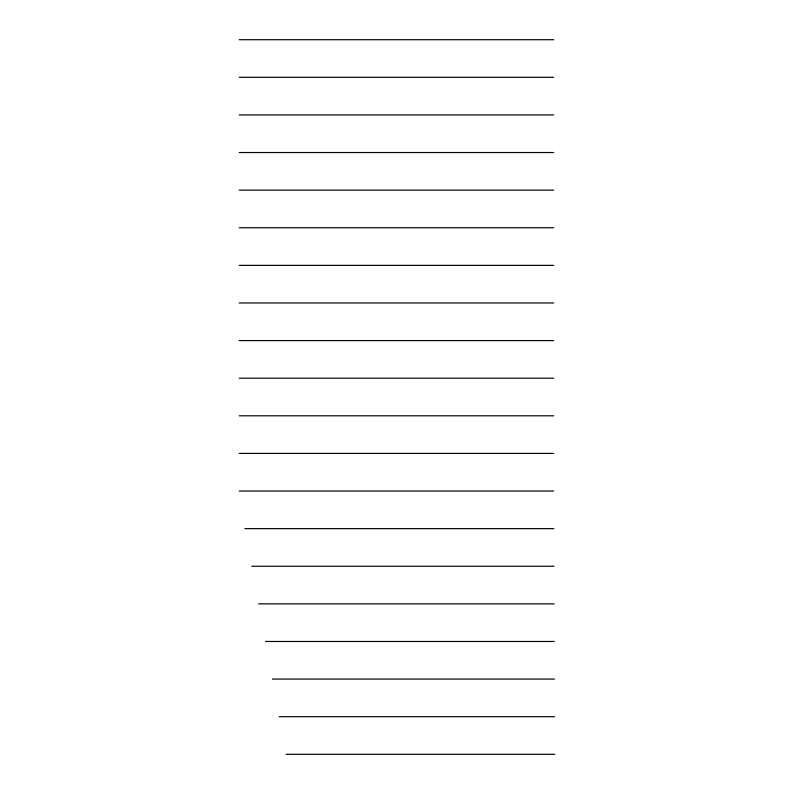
<?xml version="1.0" encoding="UTF-8"?>
<svg xmlns="http://www.w3.org/2000/svg" width="794" height="794" viewBox="0 0 794 794"><rect width="100%" height="100%" fill="white"/><g stroke="black" fill="none" stroke-linecap="round" stroke-linejoin="round"><path stroke-width="1.19" d="M239.262 39.7L553.716 39.7M239.262 77.306L553.716 77.306M239.262 114.922L553.716 114.922M239.262 152.527L553.716 152.527M239.262 190.143L553.716 190.143M239.262 227.749L553.716 227.749M239.262 265.365L553.716 265.365M239.262 302.971L553.716 302.971M239.262 340.586L553.716 340.586M239.262 378.192L553.716 378.192M239.262 415.808L553.716 415.808M239.262 453.414L553.716 453.414M239.262 491.029L553.716 491.029M244.899 528.635L553.835 528.635M251.767 566.251L553.984 566.251M258.626 603.857L554.143 603.857M265.494 641.473L554.291 641.473M272.362 679.078L554.44 679.078M279.23 716.694L554.589 716.694M286.088 754.3L554.738 754.3"/></g></svg>
